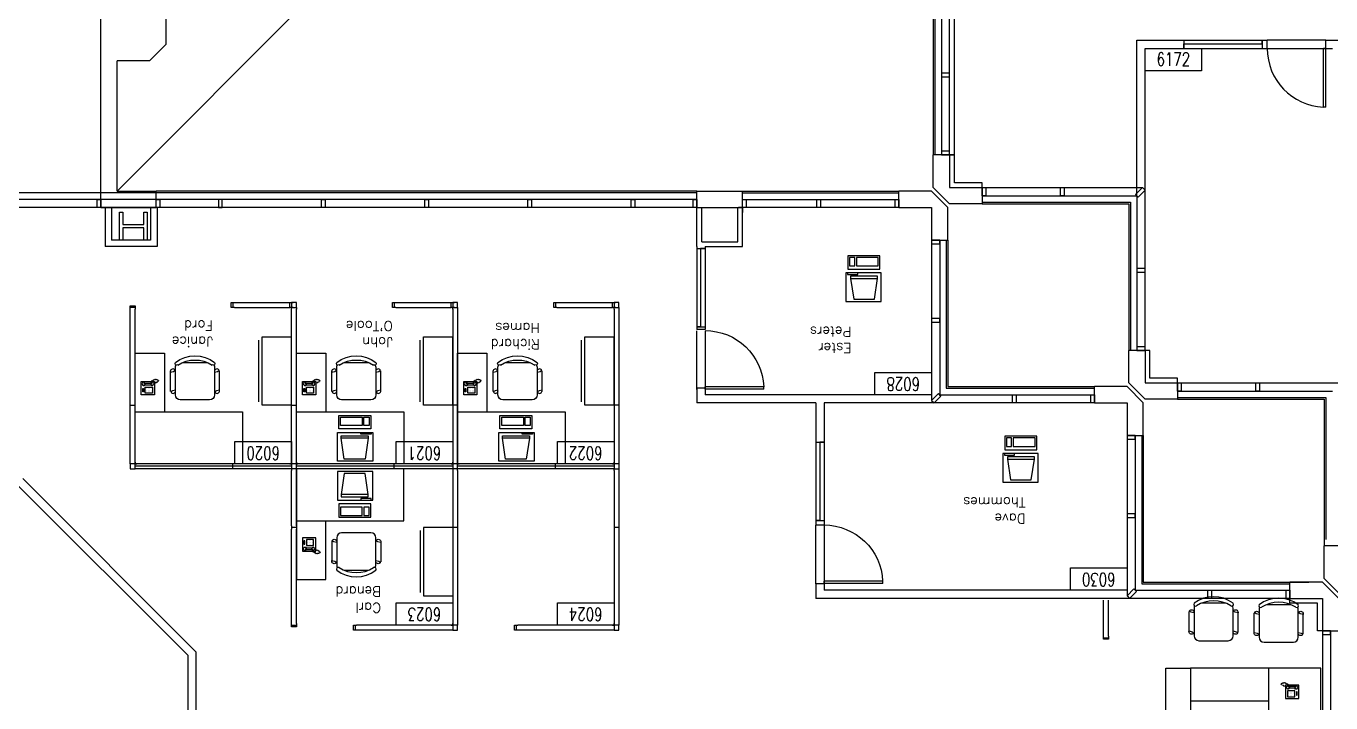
# Model space of a CAD drawing. Header units: millimetres. Extents: x 489553472 to 489553809, y 110504095 to 110504426.
# Drawn here: x 489553631.5 to 489553711.6, y 110504177.9 to 110504219.5 of the extents above; entities that cross this region are included whole.
import ezdxf
from ezdxf.enums import TextEntityAlignment as Align

# ---------------------------------------------------------------- set-up
doc = ezdxf.new("R2010")
doc.units = ezdxf.units.MM
for name, color, linetype in [('C-L-NUBER', 30, 'Continuous'), ('CHAIRS', 4, 'Continuous'), ('CPU', 6, 'Continuous'), ('E-B-FURR', 6, 'Continuous'), ('E-B-GLAZ', 72, 'Continuous'), ('E-B-MULL', 8, 'Continuous'), ('E-B-SHEL', 2, 'Continuous'), ('E-C-HEAD', 5, 'Continuous'), ('E-F-DOOR', 3, 'Continuous'), ('E-F-SILL', 8, 'Continuous'), ('E-S-COLM', 8, 'Continuous'), ('EMPLOYEE', 1, 'Continuous'), ('FURNITURE', 3, 'Continuous'), ('PANELS_201', 6, 'Continuous'), ('PHONES', 4, 'Continuous'), ('RMNUM', 40, 'Continuous')]:
    doc.layers.add(name, color=color, linetype=linetype)
doc.styles.add('ARCHITXT', font='simplex.shx')
doc.styles.add('ROMANS', font='romans', dxfattribs={"width": 0.75, "height": 8})

# ---------------------------------------------------------------- blocks, each defined once
blk = doc.blocks.new('DR-36')
for p, q in [((0, 36), (0, 0)), ((0, 36), (1.5, 36)), ((1.5, 36), (1.5, 0)), ((0, 0), (1.5, 0))]:
    blk.add_line(p, q)
blk.add_arc((0, 0), 36, 0, 87.61406)
blk = doc.blocks.new('RMNUM')
at = {"layer": 'RMNUM'}
blk.add_lwpolyline([(-16.33354, 6.674702), (18.388073, 6.674702), (18.388073, -6.982766), (-16.33354, -6.982766), (-16.33354, 6.674702)], dxfattribs=at)
at = {"layer": 'RMNUM', "style": 'ROMANS', "width": 0.75}
blk.add_attdef('NUMBER', text='', height=8, dxfattribs=at).set_placement((1.027267, 0.114097), align=Align.MIDDLE_CENTER)
blk = doc.blocks.new('DESK2')
for p, q in [((33, 0), (-33, 0)), ((-33, 0), (-33, -68)), ((33, -32), (33, 0)), ((-33, -32), (33, -32)), ((-15, -68), (-15, -32)), ((-33, -68), (-15, -68))]:
    blk.add_line(p, q)
blk = doc.blocks.new('CHAIR7')
for p, q in [((0, 9), (0, -9)), ((20, 12), (3, 12)), ((5.12, 15.04), (17.88, 15.04)), ((23, -7.44), (23, 7.44)), ((3, -12), (20, -12)), ((5.12, -15), (17.88, -15))]:
    blk.add_line(p, q)
for centre, radius, start, end in [((3, 9), 3, 90, 180), ((5.56, 13.54), 1.56, 73.7398, 286.2602), ((17.44, 13.54), 1.56, 253.7398, 106.2602), ((20, 9), 3, 62.41556, 90), ((22.34, 11.12), 1.1, 53.30994, 212.02741), ((4.82, 0), 19.64, 327.57575, 32.42425), ((7, 0), 20, 323.1301, 36.8699), ((3, -9), 3, 180, 270), ((5.56, -13.5), 1.56, 73.7398, 286.2602), ((17.44, -13.5), 1.56, 253.7398, 106.2602), ((20, -9), 3, 270, 297.58444), ((22.34, -11.12), 1.1, 147.97259, 306.69006)]:
    blk.add_arc(centre, radius, start, end)
blk = doc.blocks.new('RECTANG')
for p, q in [((1, 1), (0, 1)), ((0, 1), (0, 0)), ((1, 0), (1, 1)), ((0, 0), (1, 0))]:
    blk.add_line(p, q)
blk = doc.blocks.new('IBMAT', base_point=(61, 306))
for p, q in [((75, 307), (75, 306)), ((81, 307), (75, 307)), ((81, 306), (81, 307))]:
    blk.add_line(p, q)
at = {"xscale": 21, "yscale": 17, "zscale": 21}
blk.add_blockref('RECTANG', (61, 306), dxfattribs=at)
blk = doc.blocks.new('KEYBOARD', base_point=(60, 294))
for p, xscale, yscale, zscale in [((60, 294), 19, 8, 19), ((61, 295), 13, 5, 13), ((75, 295), 3, 5, 3)]:
    blk.add_blockref('RECTANG', p, dxfattribs=dict(xscale=xscale, yscale=yscale, zscale=zscale))
blk = doc.blocks.new('COMPUTER')
for p, q in [((-6.64, 16.23), (-8.5, 3.5)), ((6.08, 16.23), (-6.64, 16.23)), ((8, 3.5), (6.08, 16.23)), ((-8.5, 3.5), (-8.5, 2.04)), ((8, 3.5), (-8.5, 3.5)), ((-8.5, 2.04), (8, 2.04)), ((8, 2.04), (8, 3.5))]:
    blk.add_line(p, q)
at = {"xscale": 1.033846153846154, "yscale": 1.033846153846154, "zscale": 1.033846153846154}
for name, p in [('IBMAT', (-10.86, 0)), ('KEYBOARD', (-10.05, -10.5))]:
    blk.add_blockref(name, p, dxfattribs=at)
blk = doc.blocks.new('FNPHONE')
for p, q in [((-9.1, 0.22), (-9.7, 0.02)), ((-8.9, 0.62), (-9.5, 0.42)), ((-8.7, 1.02), (-9.3, 0.82)), ((-8.5, 1.42), (-9.1, 1.22)), ((-8.3, 1.82), (-8.9, 1.62)), ((-7.14, 0.56), (-7.5, -0.58)), ((-7.29, 6.54), (-7.29, 1.54)), ((-6.29, 6.54), (-6.29, 1.54)), ((-3.87, 4.85), (-3.87, 4.85)), ((-3.87, 3.91), (-3.87, 3.91)), ((-3.87, 2.97), (-3.87, 2.97)), ((-3.87, 2.03), (-3.87, 2.03)), ((-2.94, 4.85), (-2.94, 4.85)), ((-2.94, 3.91), (-2.94, 3.91)), ((-2.94, 2.97), (-2.94, 2.97)), ((-2.94, 2.03), (-2.94, 2.03)), ((-2, 4.85), (-2, 4.85)), ((-2, 3.91), (-2, 3.91)), ((-2, 2.97), (-2, 2.97)), ((-2, 2.03), (-2, 2.03)), ((-9.3, -0.18), (-9.9, -0.38)), ((-9.3, -0.58), (-9.9, -0.78)), ((-9.3, -0.98), (-9.9, -1.18)), ((-9.3, -1.38), (-9.9, -1.58)), ((-9.1, -1.78), (-9.7, -1.98)), ((-8.9, -2.18), (-9.5, -2.38)), ((-8.43, -2.46), (-9.03, -2.66)), ((-7.9, -1.98), (-8.5, -2.18)), ((-7.7, -1.58), (-8.3, -1.78)), ((-7.5, -1.18), (-8.1, -1.38)), ((-7.3, -0.78), (-7.9, -0.98))]:
    blk.add_line(p, q)
for centre, start, end in [((-6.79, 6.54), 298.49146, 241.50854), ((-6.79, 1.54), 118.49146, 61.50854)]:
    blk.add_arc(centre, 1.05, start, end)
for p, xscale, yscale, zscale in [((-8.21, 0), 8.20528234483245, 8.104073169521023, 8.20528234483245), ((-4.81, 1.25), 3.75, 4.375, 3.75), ((-4.03, 6.72), 2.03125, 0.46875, 2.03125)]:
    blk.add_blockref('RECTANG', p, dxfattribs=dict(xscale=xscale, yscale=yscale, zscale=zscale))
blk = doc.blocks.new('DESK3')
for p, q in [((72, 0), (0, 0)), ((0, 0), (0, -80)), ((72, -32), (72, 0)), ((0, -32), (72, -32)), ((20, -80), (20, -32)), ((0, -80), (20, -80))]:
    blk.add_line(p, q)
blk = doc.blocks.new('FC15X27A')
for p, q in [((7.53125, 0), (-7.53125, 0)), ((-7.53125, 0), (-7.53125, -26.5)), ((7.53125, -26.5), (7.53125, 0)), ((-7.53125, -26.5), (7.53125, -26.5)), ((-5.53125, -28.5), (5.53125, -28.5))]:
    blk.add_line(p, q)
blk = doc.blocks.new('FC42X18D')
for p, q in [((-21, 0), (-21, -18)), ((-21, 0), (21, 0)), ((21, -18), (21, 0)), ((-21, -18), (21, -18)), ((-19, -20), (19, -20))]:
    blk.add_line(p, q)

msp = doc.modelspace()

# ---------------------------------------------------------------- linework, layer by layer
at = {"layer": 'C-L-NUBER'}
msp.add_line((489553637.0485221, 110504209.3123077), (489553687.1561564, 110504259.5370992), dxfattribs=at)
at = {"layer": 'E-B-FURR'}
for p, q in [((489553699.6561564, 110504218.5772747), (489553707.6612897, 110504218.5772747)), ((489553699.6561564, 110504209.0370992), (489553699.6561564, 110504218.5772747)), ((489553700.1561564, 110504218.0772747), (489553707.6612897, 110504218.0772747)), ((489553700.1561564, 110504209.3780002), (489553700.1561564, 110504218.0772747)), ((489553707.6612897, 110504218.0772747), (489553707.6612897, 110504218.5772747)), ((489553711.2612897, 110504218.5772747), (489553712.1612897, 110504218.5772747)), ((489553711.2612897, 110504218.0772747), (489553711.2612897, 110504218.5772747)), ((489553711.2612897, 110504218.0772747), (489553711.6612897, 110504218.0772747)), ((489553690.1561564, 110504209.5370992), (489553699.9970574, 110504209.5370992)), ((489553700.1561564, 110504199.5370992), (489553700.1561564, 110504209.3780002)), ((489553672.6485221, 110504208.3123077), (489553627.7753209, 110504208.3123077)), ((489553636.3096514, 110504208.3123077), (489553636.3096514, 110504205.9123077)), ((489553636.7096514, 110504208.3123077), (489553636.7096514, 110504206.3123077)), ((489553639.1096514, 110504208.3123077), (489553639.1096514, 110504206.3123077)), ((489553639.5096514, 110504208.3123077), (489553639.5096514, 110504205.9123077)), ((489553672.6485221, 110504205.9123077), (489553672.6485221, 110504208.3123077)), ((489553672.9485221, 110504206.2123077), (489553672.9485221, 110504208.3123077)), ((489553675.1485221, 110504206.2123077), (489553675.1485221, 110504208.3123077)), ((489553685.0485221, 110504208.3123077), (489553675.2076211, 110504208.3123077)), ((489553675.4485221, 110504205.9123077), (489553675.4485221, 110504208.3123077)), ((489553639.5096514, 110504205.9123077), (489553636.3096514, 110504205.9123077)), ((489553639.1096514, 110504206.3123077), (489553636.7096514, 110504206.3123077)), ((489553672.6485221, 110504205.9123077), (489553672.6485221, 110504200.8123077)), ((489553672.9485221, 110504206.2123077), (489553675.1485221, 110504206.2123077)), ((489553673.1485221, 110504205.9123077), (489553673.1485221, 110504200.8123077)), ((489553673.1485221, 110504205.9123077), (489553675.4485221, 110504205.9123077)), ((489553687.0485221, 110504206.3123077), (489553687.0485221, 110504196.4714067)), ((489553673.1485221, 110504200.8123077), (489553672.6485221, 110504200.8123077)), ((489553673.1485221, 110504197.2123077), (489553672.6485221, 110504197.2123077)), ((489553672.6485221, 110504197.2123077), (489553672.6485221, 110504196.3123077)), ((489553673.1485221, 110504197.2123077), (489553673.1485221, 110504196.8123077)), ((489553702.1561564, 110504197.5370992), (489553711.9970574, 110504197.5370992)), ((489553679.9485221, 110504196.3123077), (489553672.6485221, 110504196.3123077)), ((489553687.0485221, 110504196.8123077), (489553673.1485221, 110504196.8123077)), ((489553679.9485221, 110504196.3123077), (489553679.9485221, 110504188.8123077)), ((489553687.2076211, 110504196.3123077), (489553680.4485221, 110504196.3123077)), ((489553680.4485221, 110504196.3123077), (489553680.4485221, 110504188.8123077)), ((489553697.0485221, 110504196.3123077), (489553687.2076211, 110504196.3123077)), ((489553699.0485221, 110504194.3123077), (489553699.0485221, 110504184.4714067)), ((489553641.9095394, 110504181.0105712), (489553631.2556612, 110504191.6644494)), ((489553641.4095394, 110504180.8034644), (489553630.9009855, 110504191.3120183)), ((489553680.4485221, 110504188.8123077), (489553679.9485221, 110504188.8123077)), ((489553679.9485221, 110504185.2123077), (489553679.9485221, 110504184.3123077)), ((489553680.4485221, 110504185.2123077), (489553679.9485221, 110504185.2123077)), ((489553680.4485221, 110504185.2123077), (489553680.4485221, 110504184.8123077)), ((489553699.1847831, 110504184.3123077), (489553679.9485221, 110504184.3123077)), ((489553699.0485221, 110504184.8123077), (489553680.4485221, 110504184.8123077)), ((489553709.0485221, 110504184.3123077), (489553699.2076211, 110504184.3123077)), ((489553711.0426948, 110504182.3123077), (489553711.0426948, 110504119.2123077)), ((489553641.4095394, 110504170.7512904), (489553641.4095394, 110504180.8034644)), ((489553641.9095394, 110504170.2512904), (489553641.9095394, 110504181.0105712))]:
    msp.add_line(p, q, dxfattribs=at)
for points in [[(489553690.1561564, 110504209.5370992), (489553690.1561564, 110504209.8370992), (489553688.4561564, 110504209.8370992), (489553688.4561564, 110504211.5370992), (489553688.1561564, 110504211.5370992)], [(489553702.1561564, 110504197.5370992), (489553702.1561564, 110504197.8370992), (489553700.4561564, 110504197.8370992), (489553700.4561564, 110504199.5370992), (489553700.1561564, 110504199.5370992)], [(489553711.0485221, 110504182.3123077), (489553710.7485221, 110504182.3123077), (489553710.7485221, 110504184.0123077), (489553709.0485221, 110504184.0123077), (489553709.0485221, 110504184.3123077)]]:
    msp.add_lwpolyline(points, dxfattribs=at)
at = {"layer": 'E-B-GLAZ'}
for p, q in [((489553687.1561564, 110504221.1370992), (489553687.1561564, 110504211.5370992)), ((489553687.2561564, 110504221.1370992), (489553687.2561564, 110504211.5370992)), ((489553687.6561564, 110504221.1370992), (489553687.6561564, 110504211.5370992)), ((489553672.6485221, 110504209.2123077), (489553627.548168, 110504209.2123077)), ((489553672.6485221, 110504209.3123077), (489553639.4485221, 110504209.3123077)), ((489553675.4485221, 110504209.3123077), (489553685.0485221, 110504209.3123077)), ((489553675.4485221, 110504209.2123077), (489553685.0485221, 110504209.2123077)), ((489553672.6485221, 110504208.8123077), (489553627.548168, 110504208.8123077)), ((489553675.4485221, 110504208.8123077), (489553685.0485221, 110504208.8123077)), ((489553690.1561564, 110504209.0370992), (489553699.6561564, 110504209.0370992)), ((489553690.1561564, 110504208.6370992), (489553699.2561564, 110504208.6370992)), ((489553690.1561564, 110504208.5370992), (489553699.1561564, 110504208.5370992)), ((489553699.1561564, 110504208.5370992), (489553699.1561564, 110504199.5370992)), ((489553699.2561564, 110504208.6370992), (489553699.2561564, 110504199.5370992)), ((489553699.6561564, 110504209.0370992), (489553699.6561564, 110504199.5370992)), ((489553687.5485221, 110504206.3123077), (489553687.5485221, 110504196.8123077)), ((489553687.9485221, 110504206.3123077), (489553687.9485221, 110504197.2123077)), ((489553688.0485221, 110504206.3123077), (489553688.0485221, 110504197.3123077)), ((489553687.9485221, 110504197.2123077), (489553697.0485221, 110504197.2123077)), ((489553688.0485221, 110504197.3123077), (489553697.0485221, 110504197.3123077)), ((489553687.5485221, 110504196.8123077), (489553697.0485221, 110504196.8123077)), ((489553702.1561564, 110504197.0370992), (489553711.6561564, 110504197.0370992)), ((489553702.1561564, 110504196.6370992), (489553711.2561564, 110504196.6370992)), ((489553702.1561564, 110504196.5370992), (489553711.1561564, 110504196.5370992)), ((489553711.1561564, 110504196.5370992), (489553711.1561564, 110504187.5370992)), ((489553711.2561564, 110504196.6370992), (489553711.2561564, 110504187.9370992)), ((489553699.5485221, 110504194.3123077), (489553699.5485221, 110504184.8123077)), ((489553699.9485221, 110504194.3123077), (489553699.9485221, 110504185.2123077)), ((489553700.0485221, 110504194.3123077), (489553700.0485221, 110504185.3123077)), ((489553699.9485221, 110504185.2123077), (489553709.0485221, 110504185.2123077)), ((489553700.0485221, 110504185.3123077), (489553709.0485221, 110504185.3123077)), ((489553700.8100445, 110504185.3123077), (489553710.2100445, 110504185.3123077)), ((489553699.5485221, 110504184.8123077), (489553709.0485221, 110504184.8123077)), ((489553711.5485221, 110504182.3123077), (489553711.5485221, 110504119.2123077))]:
    msp.add_line(p, q, dxfattribs=at)
for points in [[(489553702.5419461, 110504218.5930919), (489553702.5419461, 110504218.0930919), (489553702.5419461, 110504218.3569565), (489553707.3419461, 110504218.3569565), (489553707.3419461, 110504218.5930919), (489553707.3419461, 110504218.0930919)], [(489553672.6378222, 110504205.7908358), (489553673.1378222, 110504205.7908358), (489553672.8739576, 110504205.7908358), (489553672.8739576, 110504200.9908358), (489553672.6378222, 110504200.9908358), (489553673.1378222, 110504200.9908358)], [(489553679.9565548, 110504193.9000165), (489553680.4565548, 110504193.9000165), (489553680.1926901, 110504193.9000165), (489553680.1926901, 110504189.1000165), (489553679.9565548, 110504189.1000165), (489553680.4565548, 110504189.1000165)]]:
    msp.add_lwpolyline(points, dxfattribs=at)
at = {"layer": 'E-B-MULL'}
for points in [[(489553687.6561564, 110504216.3450497), (489553688.1561564, 110504216.3450497), (489553688.1561564, 110504216.5700497), (489553687.6561564, 110504216.5700497)], [(489553687.6561564, 110504211.5370992), (489553688.1561564, 110504211.5370992), (489553688.1561564, 110504211.7620992), (489553687.6561564, 110504211.7620992)], [(489553690.1561564, 110504209.0370992), (489553690.1561564, 110504209.5370992), (489553690.3811564, 110504209.5370992), (489553690.3811564, 110504209.0370992)], [(489553694.9641069, 110504209.0370992), (489553694.9641069, 110504209.5370992), (489553695.1891069, 110504209.5370992), (489553695.1891069, 110504209.0370992)], [(489553699.5766069, 110504209.1166487), (489553699.9970574, 110504209.5370992), (489553700.1561564, 110504209.3780002), (489553699.7357059, 110504208.9575497)], [(489553636.0508038, 110504208.8123077), (489553636.0508038, 110504208.3123077), (489553635.8258038, 110504208.3123077), (489553635.8258038, 110504208.8123077)], [(489553639.6735221, 110504208.8123077), (489553639.6735221, 110504208.3123077), (489553639.4485221, 110504208.3123077), (489553639.4485221, 110504208.8123077)], [(489553643.2735221, 110504208.8123077), (489553643.2735221, 110504208.3123077), (489553643.4985221, 110504208.3123077), (489553643.4985221, 110504208.8123077)], [(489553649.8297721, 110504208.8123077), (489553649.8297721, 110504208.3123077), (489553649.6047721, 110504208.3123077), (489553649.6047721, 110504208.8123077)], [(489553656.1610221, 110504208.8123077), (489553656.1610221, 110504208.3123077), (489553655.9360221, 110504208.3123077), (489553655.9360221, 110504208.8123077)], [(489553662.4922721, 110504208.8123077), (489553662.4922721, 110504208.3123077), (489553662.2672721, 110504208.3123077), (489553662.2672721, 110504208.8123077)], [(489553668.8235221, 110504208.8123077), (489553668.8235221, 110504208.3123077), (489553668.5985221, 110504208.3123077), (489553668.5985221, 110504208.8123077)], [(489553672.6485221, 110504208.8123077), (489553672.6485221, 110504208.3123077), (489553672.4235221, 110504208.3123077), (489553672.4235221, 110504208.8123077)], [(489553675.6735221, 110504208.8123077), (489553675.6735221, 110504208.3123077), (489553675.4485221, 110504208.3123077), (489553675.4485221, 110504208.8123077)], [(489553680.2405716, 110504208.8123077), (489553680.2405716, 110504208.3123077), (489553680.0155716, 110504208.3123077), (489553680.0155716, 110504208.8123077)], [(489553685.0485221, 110504208.8123077), (489553685.0485221, 110504208.3123077), (489553684.8235221, 110504208.3123077), (489553684.8235221, 110504208.8123077)], [(489553687.5485221, 110504206.3123077), (489553687.0485221, 110504206.3123077), (489553687.0485221, 110504206.0873077), (489553687.5485221, 110504206.0873077)], [(489553699.6561564, 110504204.3450497), (489553700.1561564, 110504204.3450497), (489553700.1561564, 110504204.5700497), (489553699.6561564, 110504204.5700497)], [(489553687.5485221, 110504201.5043572), (489553687.0485221, 110504201.5043572), (489553687.0485221, 110504201.2793572), (489553687.5485221, 110504201.2793572)], [(489553699.6561564, 110504199.5370992), (489553700.1561564, 110504199.5370992), (489553700.1561564, 110504199.7620992), (489553699.6561564, 110504199.7620992)], [(489553702.1561564, 110504197.0370992), (489553702.1561564, 110504197.5370992), (489553702.3811564, 110504197.5370992), (489553702.3811564, 110504197.0370992)], [(489553706.9641069, 110504197.0370992), (489553706.9641069, 110504197.5370992), (489553707.1891069, 110504197.5370992), (489553707.1891069, 110504197.0370992)], [(489553687.4689726, 110504196.8918572), (489553687.0485221, 110504196.4714067), (489553687.2076211, 110504196.3123077), (489553687.6280716, 110504196.7327582)], [(489553692.2405716, 110504196.8123077), (489553692.2405716, 110504196.3123077), (489553692.0155716, 110504196.3123077), (489553692.0155716, 110504196.8123077)], [(489553697.0485221, 110504196.8123077), (489553697.0485221, 110504196.3123077), (489553696.8235221, 110504196.3123077), (489553696.8235221, 110504196.8123077)], [(489553699.5485221, 110504194.3123077), (489553699.0485221, 110504194.3123077), (489553699.0485221, 110504194.0873077), (489553699.5485221, 110504194.0873077)], [(489553699.5485221, 110504189.5043572), (489553699.0485221, 110504189.5043572), (489553699.0485221, 110504189.2793572), (489553699.5485221, 110504189.2793572)], [(489553699.4689726, 110504184.8918572), (489553699.0485221, 110504184.4714067), (489553699.2076211, 110504184.3123077), (489553699.6280716, 110504184.7327582)], [(489553699.4689726, 110504184.8918572), (489553699.0485221, 110504184.4714067), (489553699.2076211, 110504184.3123077), (489553699.6280716, 110504184.7327582)], [(489553704.2405716, 110504184.8123077), (489553704.2405716, 110504184.3123077), (489553704.0155716, 110504184.3123077), (489553704.0155716, 110504184.8123077)], [(489553709.0485221, 110504184.8123077), (489553709.0485221, 110504184.3123077), (489553708.8235221, 110504184.3123077), (489553708.8235221, 110504184.8123077)], [(489553711.5485221, 110504182.3123077), (489553711.0485221, 110504182.3123077), (489553711.0485221, 110504182.0873077), (489553711.5485221, 110504182.0873077)]]:
    msp.add_lwpolyline(points, close=True, dxfattribs=at)
at = {"layer": 'E-B-SHEL'}
for p, q in [((489553636.0485221, 110504208.3123077), (489553636.0485221, 110504220.3123077)), ((489553640.0485221, 110504220.3123077), (489553640.0485221, 110504218.3123077)), ((489553640.0485221, 110504218.3123077), (489553639.0485221, 110504217.3123077)), ((489553637.0485221, 110504209.3123077), (489553637.0485221, 110504217.3123077)), ((489553639.0485221, 110504217.3123077), (489553637.0485221, 110504217.3123077)), ((489553688.1561564, 110504211.5370992), (489553687.1561564, 110504211.5370992)), ((489553687.1561564, 110504209.5370992), (489553687.1561564, 110504211.5370992)), ((489553688.1561564, 110504211.5370992), (489553688.1561564, 110504209.5370992)), ((489553637.0485221, 110504209.3123077), (489553639.4485221, 110504209.3123077)), ((489553639.4485221, 110504208.3123077), (489553639.4485221, 110504209.3123077)), ((489553672.6485221, 110504209.3123077), (489553675.4485221, 110504209.3123077)), ((489553672.6485221, 110504208.3123077), (489553672.6485221, 110504209.3123077)), ((489553675.4485221, 110504208.3123077), (489553675.4485221, 110504209.3123077)), ((489553685.0485221, 110504208.3123077), (489553685.0485221, 110504209.3123077)), ((489553687.0485221, 110504209.3123077), (489553685.0485221, 110504209.3123077)), ((489553688.0485221, 110504208.3123077), (489553687.0485221, 110504209.3123077)), ((489553688.1561564, 110504208.5370992), (489553687.1561564, 110504209.5370992)), ((489553688.1561564, 110504209.5370992), (489553690.1561564, 110504209.5370992)), ((489553690.1561564, 110504209.5370992), (489553690.1561564, 110504208.5370992)), ((489553636.0485221, 110504208.3123077), (489553639.4485221, 110504208.3123077)), ((489553672.6485221, 110504208.3123077), (489553675.4485221, 110504208.3123077)), ((489553685.0485221, 110504208.3123077), (489553687.0485221, 110504208.3123077)), ((489553687.0485221, 110504208.3123077), (489553687.0485221, 110504206.3123077)), ((489553688.0485221, 110504206.3123077), (489553688.0485221, 110504208.3123077)), ((489553690.1561564, 110504208.5370992), (489553688.1561564, 110504208.5370992)), ((489553687.0485221, 110504206.3123077), (489553688.0485221, 110504206.3123077)), ((489553700.1561564, 110504199.5370992), (489553699.1561564, 110504199.5370992)), ((489553699.1561564, 110504197.5370992), (489553699.1561564, 110504199.5370992)), ((489553700.1561564, 110504199.5370992), (489553700.1561564, 110504197.5370992)), ((489553697.0485221, 110504196.3123077), (489553697.0485221, 110504197.3123077)), ((489553699.0485221, 110504197.3123077), (489553697.0485221, 110504197.3123077)), ((489553700.0485221, 110504196.3123077), (489553699.0485221, 110504197.3123077)), ((489553700.1561564, 110504196.5370992), (489553699.1561564, 110504197.5370992)), ((489553700.1561564, 110504197.5370992), (489553702.1561564, 110504197.5370992)), ((489553702.1561564, 110504197.5370992), (489553702.1561564, 110504196.5370992)), ((489553697.0485221, 110504196.3123077), (489553699.0485221, 110504196.3123077)), ((489553699.0485221, 110504196.3123077), (489553699.0485221, 110504194.3123077)), ((489553700.0485221, 110504194.3123077), (489553700.0485221, 110504196.3123077)), ((489553702.1561564, 110504196.5370992), (489553700.1561564, 110504196.5370992)), ((489553699.0485221, 110504194.3123077), (489553700.0485221, 110504194.3123077)), ((489553712.1561564, 110504187.5370992), (489553711.1561564, 110504187.5370992)), ((489553711.1561564, 110504185.5370992), (489553711.1561564, 110504187.5370992)), ((489553711.0485221, 110504185.3123077), (489553709.0485221, 110504185.3123077)), ((489553709.0485221, 110504184.3123077), (489553709.0485221, 110504185.3123077)), ((489553712.0485221, 110504184.3123077), (489553711.0485221, 110504185.3123077)), ((489553712.1561564, 110504184.5370992), (489553711.1561564, 110504185.5370992)), ((489553709.0485221, 110504184.3123077), (489553711.0485221, 110504184.3123077)), ((489553711.0485221, 110504184.3123077), (489553711.0485221, 110504182.3123077)), ((489553711.0485221, 110504182.3123077), (489553712.0485221, 110504182.3123077))]:
    msp.add_line(p, q, dxfattribs=at)
at = {"layer": 'E-C-HEAD'}
for p, q in [((489553688.1561564, 110504211.5370992), (489553688.1561564, 110504221.3780002)), ((489553711.2612897, 110504218.5772747), (489553707.6612897, 110504218.5772747)), ((489553707.6612897, 110504218.0772747), (489553711.2612897, 110504218.0772747)), ((489553672.6485221, 110504197.1473461), (489553672.6485221, 110504200.7473461)), ((489553673.1485221, 110504200.7473461), (489553673.1485221, 110504197.1473461)), ((489553679.9485221, 110504185.2123077), (489553679.9485221, 110504188.8123077)), ((489553680.4485221, 110504188.8123077), (489553680.4485221, 110504185.2123077))]:
    msp.add_line(p, q, dxfattribs=at)
at = {"layer": 'E-F-SILL'}
for points in [[(489553688.1561564, 110504211.5370992), (489553688.4561564, 110504211.5370992), (489553688.4561564, 110504221.1370992), (489553688.4561564, 110504221.1370992)], [(489553675.4485221, 110504208.3123077), (489553675.4485221, 110504208.3123077), (489553675.4485221, 110504208.0123077), (489553675.4485221, 110504208.0123077)], [(489553693.7067972, 110504208.6228991), (489553693.7067972, 110504208.6228991), (489553693.7067972, 110504208.6228991)]]:
    msp.add_lwpolyline(points, dxfattribs=at)
at = {"layer": 'E-S-COLM'}
msp.add_lwpolyline([(489553637.3985221, 110504206.3172726), (489553637.1985221, 110504206.3172726), (489553637.1985221, 110504208.0172726), (489553637.3985221, 110504208.0172726), (489553637.3985221, 110504207.2672726), (489553638.6985221, 110504207.2672726), (489553638.6985221, 110504208.0172726), (489553638.8985221, 110504208.0172726), (489553638.8985221, 110504206.3172726), (489553638.6985221, 110504206.3172726), (489553638.6985221, 110504207.0672726), (489553637.3985221, 110504207.0672726)], close=True, dxfattribs=at)
at = {"layer": 'PANELS_201', "linetype": 'Continuous'}
for p, q in [((489553647.7552439, 110504202.470755), (489553647.7552439, 110504202.170755)), ((489553657.6552439, 110504202.470755), (489553657.6552439, 110504202.170755)), ((489553667.5552439, 110504202.470755), (489553667.5552439, 110504202.170755))]:
    msp.add_line(p, q, dxfattribs=at)
for points in [[(489553637.8552439, 110504202.070755), (489553637.8552439, 110504202.170755), (489553637.8552439, 110504202.270755), (489553638.1552439, 110504202.270755), (489553638.1552439, 110504202.070755)], [(489553638.1552439, 110504202.170755), (489553637.8552439, 110504202.170755)], [(489553637.8552439, 110504196.270755), (489553637.8552439, 110504202.070755)], [(489553638.1552439, 110504196.270755), (489553638.1552439, 110504202.070755)], [(489553644.2552441, 110504202.170755), (489553644.1552441, 110504202.170755), (489553644.0552441, 110504202.170755), (489553644.0552441, 110504202.470755), (489553644.2552441, 110504202.470755)], [(489553644.1552441, 110504202.470755), (489553644.1552441, 110504202.170755)], [(489553644.2552441, 110504202.470755), (489553647.6552439, 110504202.470755)], [(489553644.2552441, 110504202.170755), (489553647.6552439, 110504202.170755)], [(489553647.6552439, 110504202.470755), (489553647.7552439, 110504202.470755), (489553647.7552439, 110504202.170755), (489553647.6552439, 110504202.170755)], [(489553647.8552439, 110504202.170755), (489553647.7552439, 110504202.170755), (489553647.6552439, 110504202.170755), (489553647.6552439, 110504202.470755), (489553647.8552439, 110504202.470755)], [(489553648.0552439, 110504202.170755), (489553648.0552439, 110504202.470755), (489553647.7552439, 110504202.470755)], [(489553647.7552439, 110504202.070755), (489553647.7552439, 110504202.170755), (489553648.0552439, 110504202.170755), (489553648.0552439, 110504202.070755)], [(489553647.7552439, 110504196.270755), (489553647.7552439, 110504202.070755)], [(489553648.0552439, 110504196.270755), (489553648.0552439, 110504202.070755)], [(489553654.1552441, 110504202.170755), (489553654.0552441, 110504202.170755), (489553653.9552441, 110504202.170755), (489553653.9552441, 110504202.470755), (489553654.1552441, 110504202.470755)], [(489553654.0552441, 110504202.470755), (489553654.0552441, 110504202.170755)], [(489553654.1552441, 110504202.470755), (489553657.5552439, 110504202.470755)], [(489553654.1552441, 110504202.170755), (489553657.5552439, 110504202.170755)], [(489553657.7552439, 110504202.170755), (489553657.6552439, 110504202.170755), (489553657.5552439, 110504202.170755), (489553657.5552439, 110504202.470755), (489553657.7552439, 110504202.470755)], [(489553657.5552439, 110504202.470755), (489553657.6552439, 110504202.470755), (489553657.6552439, 110504202.170755), (489553657.5552439, 110504202.170755)], [(489553657.9552439, 110504202.170755), (489553657.9552439, 110504202.470755), (489553657.6552439, 110504202.470755)], [(489553657.6552439, 110504202.070755), (489553657.6552439, 110504202.170755), (489553657.9552439, 110504202.170755), (489553657.9552439, 110504202.070755)], [(489553657.6552439, 110504202.070755), (489553657.6552439, 110504196.270755)], [(489553657.9552439, 110504202.070755), (489553657.9552439, 110504196.270755)], [(489553664.0552441, 110504202.170755), (489553663.9552441, 110504202.170755), (489553663.8552441, 110504202.170755), (489553663.8552441, 110504202.470755), (489553664.0552441, 110504202.470755)], [(489553663.9552441, 110504202.470755), (489553663.9552441, 110504202.170755)], [(489553664.0552441, 110504202.470755), (489553667.4552439, 110504202.470755)], [(489553664.0552441, 110504202.170755), (489553667.4552439, 110504202.170755)], [(489553667.6552439, 110504202.170755), (489553667.5552439, 110504202.170755), (489553667.4552439, 110504202.170755), (489553667.4552439, 110504202.470755), (489553667.6552439, 110504202.470755)], [(489553667.4552439, 110504202.470755), (489553667.5552439, 110504202.470755), (489553667.5552439, 110504202.170755), (489553667.4552439, 110504202.170755)], [(489553667.8552439, 110504202.170755), (489553667.8552439, 110504202.470755), (489553667.5552439, 110504202.470755)], [(489553667.5552439, 110504202.070755), (489553667.5552439, 110504202.170755), (489553667.8552439, 110504202.170755), (489553667.8552439, 110504202.070755)], [(489553667.5552439, 110504202.070755), (489553667.5552439, 110504196.270755)], [(489553667.8552439, 110504202.070755), (489553667.8552439, 110504196.270755)], [(489553637.8552439, 110504196.070755), (489553637.8552439, 110504196.270755)], [(489553638.1552439, 110504196.070755), (489553638.1552439, 110504196.270755)], [(489553647.7552439, 110504196.070755), (489553647.7552439, 110504196.270755)], [(489553648.0552439, 110504196.070755), (489553648.0552439, 110504196.270755)], [(489553657.6552439, 110504196.270755), (489553657.6552439, 110504196.070755)], [(489553657.9552439, 110504196.270755), (489553657.9552439, 110504196.070755)], [(489553667.5552439, 110504196.270755), (489553667.5552439, 110504196.070755)], [(489553667.8552439, 110504196.270755), (489553667.8552439, 110504196.070755)], [(489553637.8552439, 110504196.170755), (489553638.1552439, 110504196.170755)], [(489553637.8552439, 110504192.670755), (489553637.8552439, 110504196.070755)], [(489553638.1552439, 110504192.670755), (489553638.1552439, 110504196.070755)], [(489553647.7552439, 110504196.170755), (489553648.0552439, 110504196.170755)], [(489553647.7552439, 110504192.670755), (489553647.7552439, 110504196.070755)], [(489553648.0552439, 110504192.670755), (489553648.0552439, 110504196.070755)], [(489553657.9552439, 110504196.170755), (489553657.6552439, 110504196.170755)], [(489553657.6552439, 110504196.070755), (489553657.6552439, 110504192.670755)], [(489553657.9552439, 110504196.070755), (489553657.9552439, 110504192.670755)], [(489553667.8552439, 110504196.170755), (489553667.5552439, 110504196.170755)], [(489553667.5552439, 110504196.070755), (489553667.5552439, 110504192.670755)], [(489553667.8552439, 110504196.070755), (489553667.8552439, 110504192.670755)], [(489553638.1552439, 110504192.670755), (489553638.1552439, 110504192.570755), (489553637.8552439, 110504192.570755), (489553637.8552439, 110504192.670755)], [(489553637.8552439, 110504192.570755), (489553637.8552439, 110504192.270755), (489553638.1552439, 110504192.270755)], [(489553638.2552439, 110504192.270755), (489553638.1552439, 110504192.270755), (489553638.1552439, 110504192.570755), (489553638.2552439, 110504192.570755)], [(489553644.1552439, 110504192.420755), (489553638.1552439, 110504192.420755)], [(489553644.0552439, 110504192.570755), (489553638.2552439, 110504192.570755)], [(489553644.0552439, 110504192.270755), (489553638.2552439, 110504192.270755)], [(489553644.2552439, 110504192.570755), (489553644.0552439, 110504192.570755)], [(489553644.2552439, 110504192.270755), (489553644.0552439, 110504192.270755)], [(489553644.1552439, 110504192.270755), (489553644.1552439, 110504192.570755)], [(489553647.7552439, 110504192.420755), (489553644.1552439, 110504192.420755)], [(489553647.6552439, 110504192.570755), (489553644.2552439, 110504192.570755)], [(489553647.6552439, 110504192.270755), (489553644.2552439, 110504192.270755)], [(489553647.6552439, 110504192.570755), (489553647.7552439, 110504192.570755), (489553647.7552439, 110504192.270755), (489553647.6552439, 110504192.270755)], [(489553648.0552439, 110504192.670755), (489553648.0552439, 110504192.570755), (489553647.7552439, 110504192.570755), (489553647.7552439, 110504192.670755)], [(489553648.0552439, 110504192.170755), (489553648.0552439, 110504192.270755), (489553647.7552439, 110504192.270755), (489553647.7552439, 110504192.170755)], [(489553648.1552439, 110504192.270755), (489553648.0552439, 110504192.270755), (489553648.0552439, 110504192.570755), (489553648.1552439, 110504192.570755)], [(489553654.0552439, 110504192.420755), (489553648.0552439, 110504192.420755)], [(489553653.9552439, 110504192.570755), (489553648.1552439, 110504192.570755)], [(489553653.9552439, 110504192.270755), (489553648.1552439, 110504192.270755)], [(489553654.1552439, 110504192.570755), (489553653.9552439, 110504192.570755)], [(489553654.1552439, 110504192.270755), (489553653.9552439, 110504192.270755)], [(489553654.0552439, 110504192.270755), (489553654.0552439, 110504192.570755)], [(489553657.6552439, 110504192.420755), (489553654.0552439, 110504192.420755)], [(489553657.5552439, 110504192.570755), (489553654.1552439, 110504192.570755)], [(489553657.5552439, 110504192.270755), (489553654.1552439, 110504192.270755)], [(489553657.5552439, 110504192.570755), (489553657.6552439, 110504192.570755), (489553657.6552439, 110504192.270755), (489553657.5552439, 110504192.270755)], [(489553657.9552439, 110504192.670755), (489553657.9552439, 110504192.570755), (489553657.6552439, 110504192.570755), (489553657.6552439, 110504192.670755)], [(489553657.9552439, 110504192.170755), (489553657.9552439, 110504192.270755), (489553657.6552439, 110504192.270755), (489553657.6552439, 110504192.170755)], [(489553658.0552439, 110504192.270755), (489553657.9552439, 110504192.270755), (489553657.9552439, 110504192.570755), (489553658.0552439, 110504192.570755)], [(489553663.9552439, 110504192.420755), (489553657.9552439, 110504192.420755)], [(489553663.8552439, 110504192.570755), (489553658.0552439, 110504192.570755)], [(489553663.8552439, 110504192.270755), (489553658.0552439, 110504192.270755)], [(489553664.0552439, 110504192.570755), (489553663.8552439, 110504192.570755)], [(489553664.0552439, 110504192.270755), (489553663.8552439, 110504192.270755)], [(489553663.9552439, 110504192.270755), (489553663.9552439, 110504192.570755)], [(489553667.5552439, 110504192.420755), (489553663.9552439, 110504192.420755)], [(489553667.4552439, 110504192.570755), (489553664.0552439, 110504192.570755)], [(489553667.4552439, 110504192.270755), (489553664.0552439, 110504192.270755)], [(489553667.4552439, 110504192.570755), (489553667.5552439, 110504192.570755), (489553667.5552439, 110504192.270755), (489553667.4552439, 110504192.270755)], [(489553667.8552439, 110504192.670755), (489553667.8552439, 110504192.570755), (489553667.5552439, 110504192.570755), (489553667.5552439, 110504192.670755)], [(489553667.5552439, 110504192.170755), (489553667.5552439, 110504192.270755), (489553667.8552439, 110504192.270755), (489553667.8552439, 110504192.170755)], [(489553667.8552439, 110504192.570755), (489553667.8552439, 110504192.270755)], [(489553647.7552439, 110504188.770755), (489553647.7552439, 110504192.170755)], [(489553648.0552439, 110504188.770755), (489553648.0552439, 110504192.170755)], [(489553657.6552439, 110504192.170755), (489553657.6552439, 110504188.770755)], [(489553657.9552439, 110504192.170755), (489553657.9552439, 110504188.770755)], [(489553667.5552439, 110504192.170755), (489553667.5552439, 110504188.770755)], [(489553667.8552439, 110504192.170755), (489553667.8552439, 110504188.770755)], [(489553647.7552439, 110504188.770755), (489553647.7552439, 110504188.570755)], [(489553648.0552439, 110504188.670755), (489553647.7552439, 110504188.670755)], [(489553647.7552439, 110504182.770755), (489553647.7552439, 110504188.570755)], [(489553648.0552439, 110504188.770755), (489553648.0552439, 110504188.570755)], [(489553648.0552439, 110504182.770755), (489553648.0552439, 110504188.570755)], [(489553657.6552439, 110504188.770755), (489553657.6552439, 110504188.570755)], [(489553657.9552439, 110504188.670755), (489553657.6552439, 110504188.670755)], [(489553657.6552439, 110504188.570755), (489553657.6552439, 110504182.770755)], [(489553657.9552439, 110504188.770755), (489553657.9552439, 110504188.570755)], [(489553657.9552439, 110504188.570755), (489553657.9552439, 110504182.770755)], [(489553667.5552439, 110504188.770755), (489553667.5552439, 110504188.570755)], [(489553667.8552439, 110504188.670755), (489553667.5552439, 110504188.670755)], [(489553667.5552439, 110504188.570755), (489553667.5552439, 110504182.770755)], [(489553667.8552439, 110504188.770755), (489553667.8552439, 110504188.570755)], [(489553667.8552439, 110504188.570755), (489553667.8552439, 110504182.770755)], [(489553697.9090814, 110504184.299055), (489553697.6090814, 110504184.299055), (489553697.6090814, 110504184.324055), (489553697.9090814, 110504184.324055), (489553697.9090814, 110504184.299055)], [(489553697.6090814, 110504181.999055), (489553697.6090814, 110504184.199055)], [(489553697.9090814, 110504181.999055), (489553697.9090814, 110504184.199055)], [(489553648.0552439, 110504182.770755), (489553648.0552439, 110504182.670755), (489553648.0552439, 110504182.570755), (489553647.7552439, 110504182.570755), (489553647.7552439, 110504182.770755)], [(489553647.7552439, 110504182.670755), (489553648.0552439, 110504182.670755)], [(489553651.7552439, 110504182.370755), (489553651.6552439, 110504182.370755), (489553651.5552439, 110504182.370755), (489553651.5552439, 110504182.670755), (489553651.7552439, 110504182.670755)], [(489553651.6552439, 110504182.670755), (489553651.6552439, 110504182.370755)], [(489553657.5552439, 110504182.670755), (489553651.7552439, 110504182.670755)], [(489553657.5552439, 110504182.670755), (489553657.6552439, 110504182.670755), (489553657.6552439, 110504182.370755), (489553657.5552439, 110504182.370755)], [(489553657.9552439, 110504182.770755), (489553657.9552439, 110504182.670755), (489553657.6552439, 110504182.670755), (489553657.6552439, 110504182.770755)], [(489553657.6552439, 110504182.370755), (489553657.9552439, 110504182.370755), (489553657.9552439, 110504182.670755)], [(489553661.6552439, 110504182.370755), (489553661.5552439, 110504182.370755), (489553661.4552439, 110504182.370755), (489553661.4552439, 110504182.670755), (489553661.6552439, 110504182.670755)], [(489553661.5552439, 110504182.670755), (489553661.5552439, 110504182.370755)], [(489553667.4552439, 110504182.670755), (489553661.6552439, 110504182.670755)], [(489553667.4552439, 110504182.670755), (489553667.5552439, 110504182.670755), (489553667.5552439, 110504182.370755), (489553667.4552439, 110504182.370755)], [(489553667.8552439, 110504182.770755), (489553667.8552439, 110504182.670755), (489553667.5552439, 110504182.670755), (489553667.5552439, 110504182.770755)], [(489553667.5552439, 110504182.370755), (489553667.8552439, 110504182.370755), (489553667.8552439, 110504182.670755)], [(489553657.5552439, 110504182.370755), (489553651.7552439, 110504182.370755)], [(489553667.4552439, 110504182.370755), (489553661.6552439, 110504182.370755)], [(489553697.9090814, 110504181.999055), (489553697.9090814, 110504181.899055), (489553697.9090814, 110504181.799055), (489553697.6090814, 110504181.799055), (489553697.6090814, 110504181.999055)], [(489553697.6090814, 110504181.899055), (489553697.9090814, 110504181.899055)]]:
    msp.add_lwpolyline(points, dxfattribs=at)

# ---------------------------------------------------------------- block references
at = {"xscale": 0.1, "yscale": 0.1, "zscale": 0.1}
msp.add_blockref('RMNUM', (489553701.7895104, 110504217.4098045), dxfattribs=at).add_auto_attribs({'NUMBER': '6172'})
at = {"xscale": 0.1, "yscale": 0.1, "zscale": 0.1, "rotation": 180}
for p, values in [((489553685.4151681, 110504197.4797779), {'NUMBER': '6028'}), ((489553646.1218899, 110504193.2382253), {'NUMBER': '6020'}), ((489553656.0218899, 110504193.2382253), {'NUMBER': '6021'}), ((489553665.9218899, 110504193.2382253), {'NUMBER': '6022'}), ((489553697.4151681, 110504185.4797779), {'NUMBER': '6030'}), ((489553656.0218899, 110504183.3382253), {'NUMBER': '6023'}), ((489553665.9218899, 110504183.3382253), {'NUMBER': '6024'})]:
    msp.add_blockref('RMNUM', p, dxfattribs=at).add_auto_attribs(values)
at = {"layer": 'CHAIRS', "lineweight": -3, "yscale": 0.1, "zscale": 0.1}
for p, xscale, rotation in [((489553641.8318735, 110504196.5021751), -0.1, 270), ((489553651.7318735, 110504196.5021751), -0.1, 270), ((489553661.6318735, 110504196.5021751), -0.1, 270), ((489553651.7318735, 110504188.339335), 0.1, 270), ((489553704.3626226, 110504181.715898), 0.1, 89.99999999999999), ((489553708.3587206, 110504181.6242531), 0.1, 89.99999999999999)]:
    msp.add_blockref('CHAIR7', p, dxfattribs=dict(at, xscale=xscale, rotation=rotation))
at = {"layer": 'CPU', "lineweight": -3, "yscale": 0.1, "zscale": 0.1, "rotation": 180}
for p, xscale in [((489553682.8776414, 110504204.3028046), 0.1), ((489553651.6610516, 110504194.4934732), -0.1), ((489553661.5610516, 110504194.4934732), -0.1), ((489553692.5099757, 110504193.2149479), 0.1)]:
    msp.add_blockref('COMPUTER', p, dxfattribs=dict(at, xscale=xscale))
at = {"layer": 'CPU', "lineweight": -3, "xscale": 0.1, "yscale": 0.1, "zscale": 0.1}
msp.add_blockref('COMPUTER', (489553651.6610516, 110504190.3480369), dxfattribs=at)
at = {"layer": 'E-F-DOOR', "yscale": 0.1, "zscale": 0.1}
for p, xscale, rotation in [((489553711.2550242, 110504218.0754342), 0.1, 180), ((489553673.1503627, 110504197.1536116), -0.1, 270), ((489553680.4503627, 110504185.2185732), -0.1, 270)]:
    msp.add_blockref('DR-36', p, dxfattribs=dict(at, xscale=xscale, rotation=rotation))
at = {"layer": 'FURNITURE', "lineweight": -3, "yscale": 0.1, "zscale": 0.1}
for name, p, xscale, rotation in [('FC42X18D', (489553647.755244, 110504198.270755), -0.1, 270), ('FC42X18D', (489553657.6552439, 110504198.270755), -0.1, 270), ('FC42X18D', (489553667.555244, 110504198.270755), -0.1, 270), ('DESK2', (489553641.4552439, 110504192.570755), -0.1, 180), ('DESK2', (489553651.3552439, 110504192.570755), -0.1, 180), ('DESK2', (489553661.255244, 110504192.570755), -0.1, 180), ('FC42X18D', (489553657.6552439, 110504186.570755), 0.1, 270), ('DESK3', (489553710.9366736, 110504180.0219912), 0.1, 269.9950299738796)]:
    msp.add_blockref(name, p, dxfattribs=dict(at, xscale=xscale, rotation=rotation))
for name, p, xscale in [('DESK2', (489553651.3552439, 110504192.270755), 0.1), ('FC15X27A', (489553702.1835486, 110504180.0226851), -0.1)]:
    msp.add_blockref(name, p, dxfattribs=dict(at, xscale=xscale))
at = {"layer": 'PHONES', "lineweight": -3, "yscale": 0.1, "zscale": 0.1}
for p, xscale, rotation in [((489553639.340708, 110504196.803703), -0.1, 90), ((489553649.2407081, 110504196.803703), -0.1, 90), ((489553659.140708, 110504196.803703), -0.1, 90), ((489553649.2407081, 110504188.037807), 0.1, 89.99999999999999), ((489553708.7835411, 110504178.1639263), 0.1, 270)]:
    msp.add_blockref('FNPHONE', p, dxfattribs=dict(at, xscale=xscale, rotation=rotation))

# ---------------------------------------------------------------- texts
at = {"layer": 'EMPLOYEE', "lineweight": -3, "char_height": 0.6, "attachment_point": 1, "rotation": 180, "style": 'ARCHITXT'}
for s, insert, width in [('\\A1;Janice\\PFord', (489553642.9321412, 110504199.7698491), 2.365620737), ("\\A1;John\\PO'Toole", (489553653.9753779, 110504199.7377184), 2.833424284), ('\\A1;Richard\\PHames', (489553662.9925606, 110504199.6197393), 2.761800819), ('\\A1;Ester\\PPeters', (489553682.1270481, 110504199.3833463), 2.325511596), ('\\A1;Dave\\PThommes', (489553692.820845, 110504188.9107634), 3.674079127), ('\\A1;Carl\\PBenard', (489553653.253727, 110504183.4340931), 2.580900409)]:
    msp.add_mtext(s, dxfattribs=dict(at, insert=insert, width=width))

doc.saveas('drawing.dxf')
